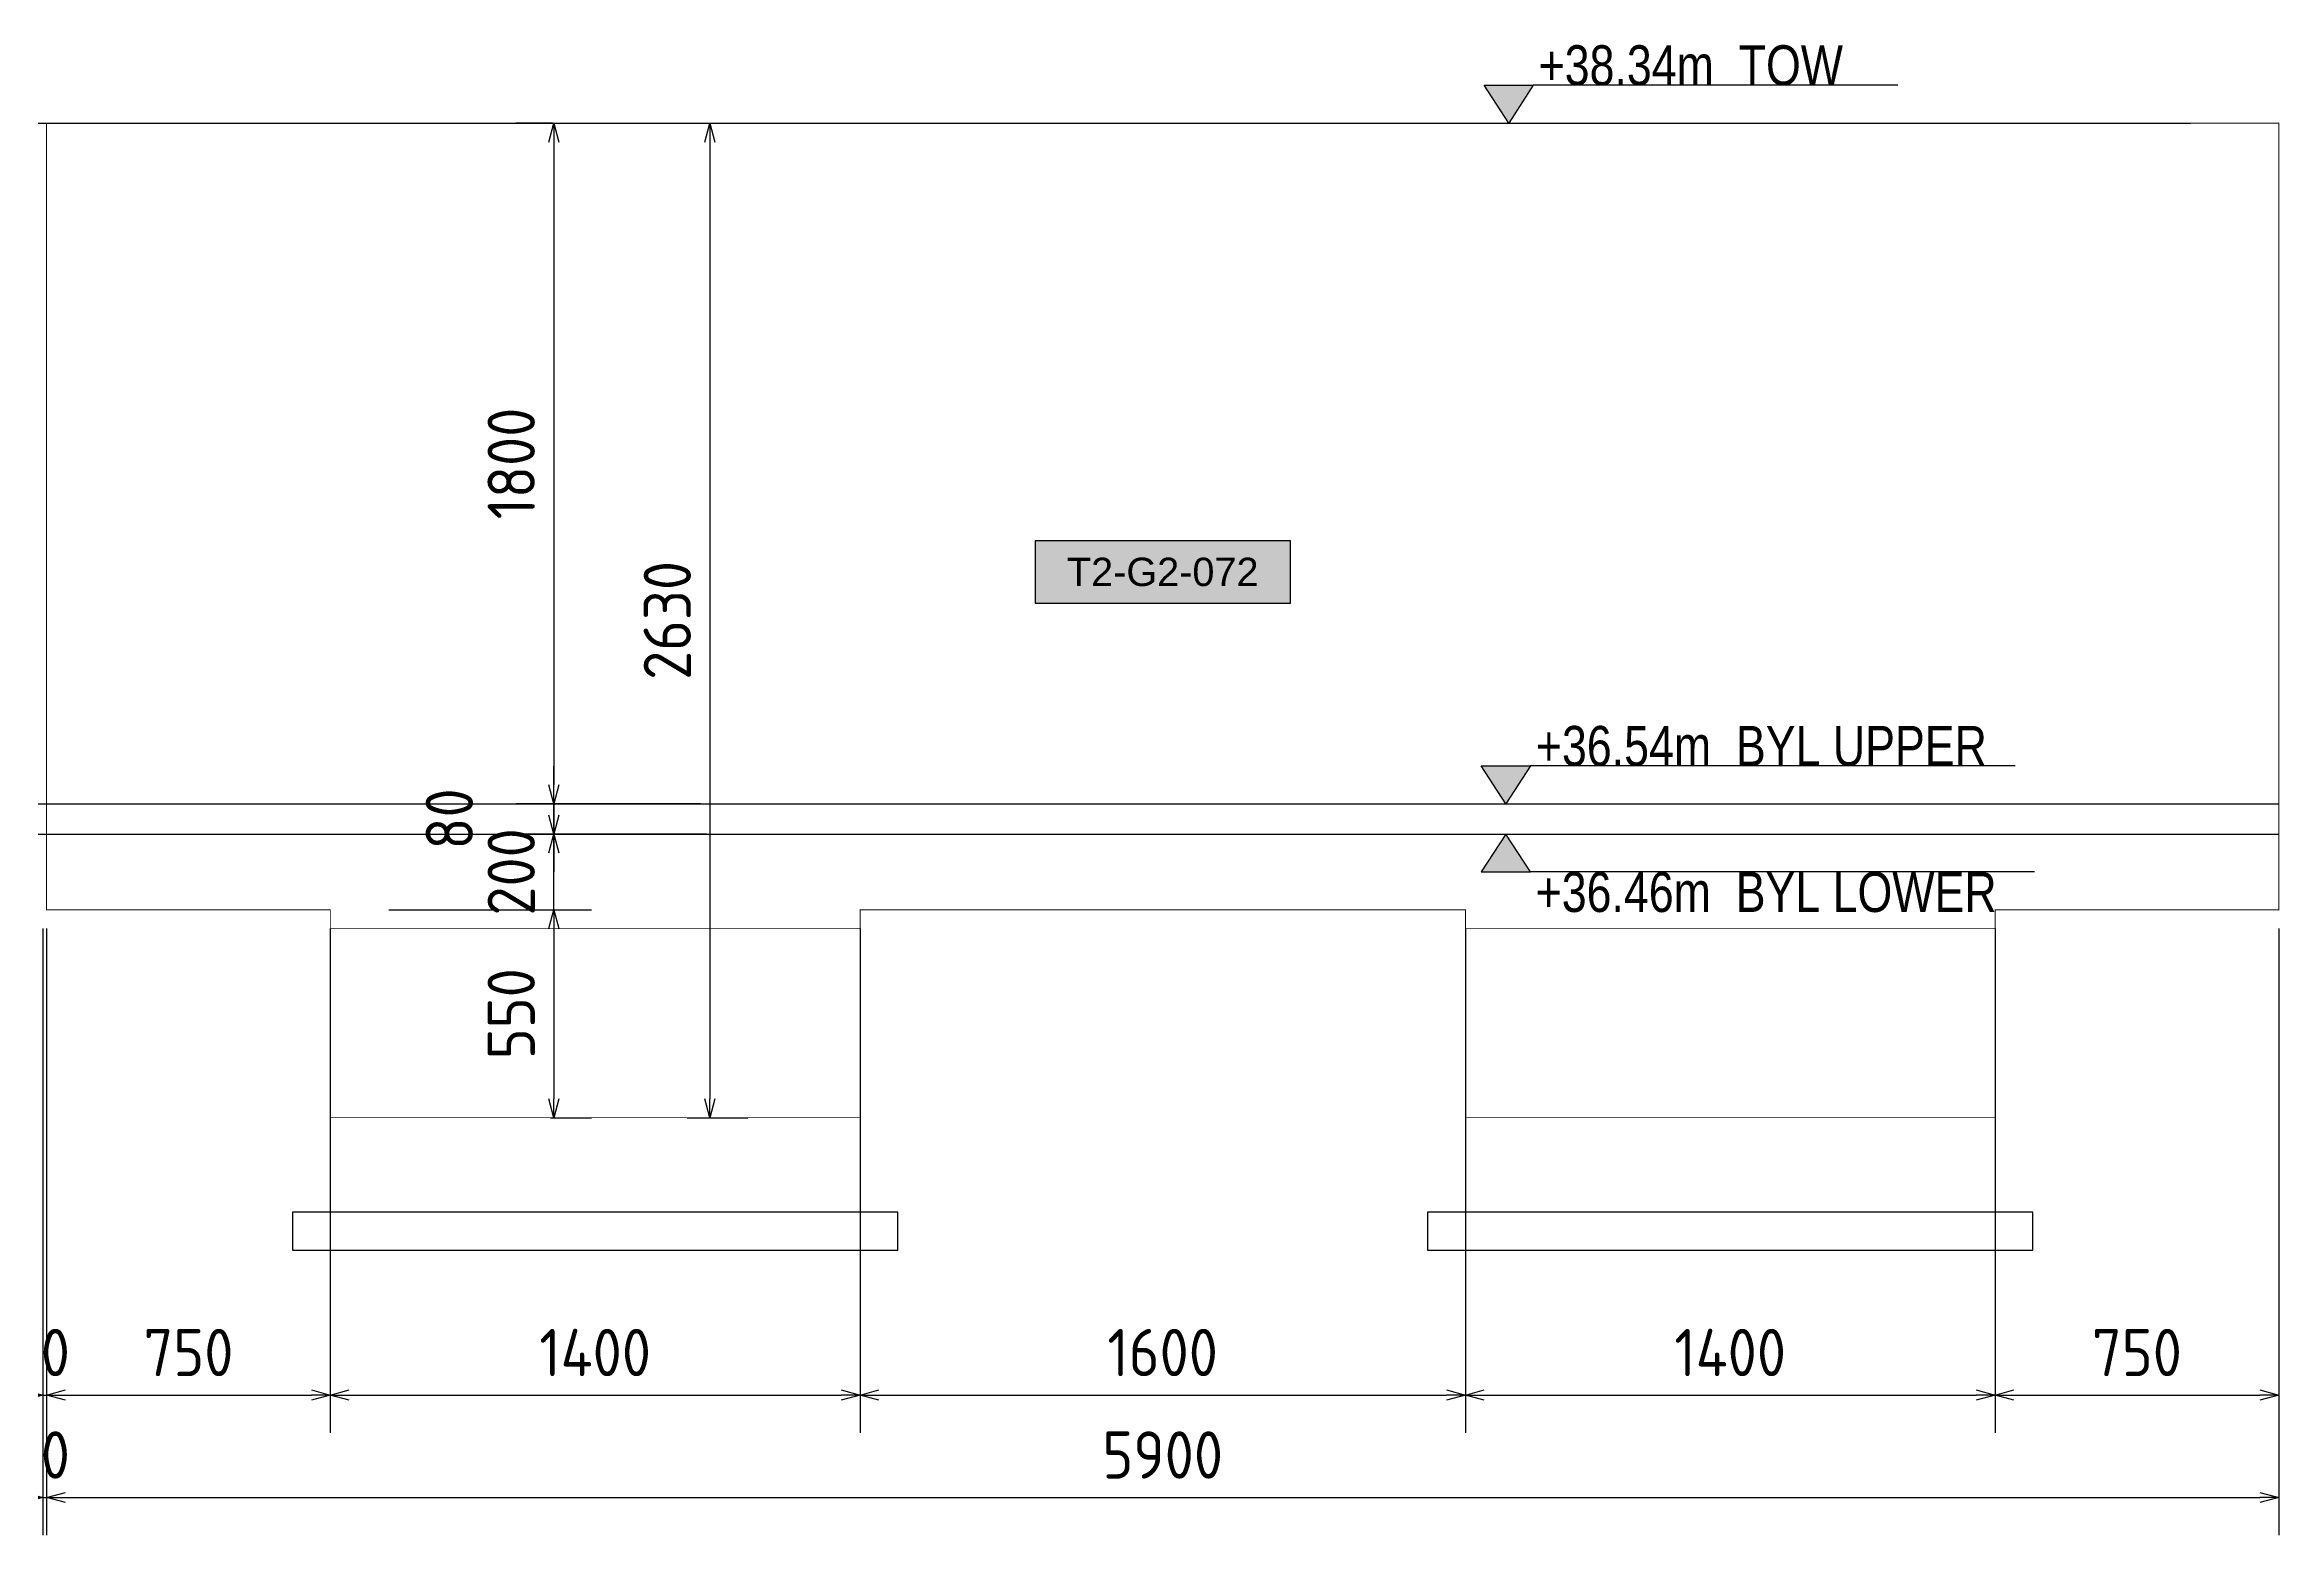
# Model space of a CAD drawing. Header units: centimetres. Extents: x -6122352 to 6876996, y -1694241 to 2592194.
# Drawn here: x 3347488 to 3353394, y 658311 to 662253 of the extents above; entities that cross this region are included whole.
import ezdxf
from ezdxf.enums import TextEntityAlignment as Align

# ---------------------------------------------------------------- set-up
doc = ezdxf.new("R2010")
doc.units = ezdxf.units.CM
doc.header["$MEASUREMENT"] = 0
doc.header["$PDMODE"] = 66
doc.header["$PDSIZE"] = 100
for name, pattern in [('CENTER', [2, 1.25, -0.25, 0.25, -0.25]), ('DASHED2', [0.375, 0.25, -0.125]), ('HIDDEN', [0.375, 0.25, -0.125])]:
    doc.linetypes.add(name, pattern=pattern)
doc.layers.get('Defpoints').update_dxf_attribs({"color": 255, "linetype": 'CENTER'})
for name, color, linetype in [('@MI-TYPE-01', 30, 'Continuous'), ('@MI-TYPE-02', 6, 'Continuous'), ('JML-Dimension', 1, 'Continuous'), ('PANEL-TAGS', 7, 'Continuous'), ('SECTION', 130, 'Continuous')]:
    doc.layers.add(name, color=color, linetype=linetype)
doc.styles.add('PANELTAG_STYLE', font='arial.ttf')
doc.styles.add('Schueco-BEMSTIL', font='isocpeur.ttf', dxfattribs={"width": 0.9})
doc.styles.add('txt-Pisa-std', font='arial.ttf', dxfattribs={"width": 0.8})
doc.dimstyles.new('MI- JWC-TXT-2.5 MM', dxfattribs={"dimscale": 1.5, "dimtxt": 2.5, "dimasz": 1, "dimexe": 2, "dimexo": 1, "dimgap": 1, "dimtad": 1, "dimdec": 0, "dimdsep": 46, "dimtxsty": 'Schueco-BEMSTIL', "dimblk": 'OPEN30', "dimcen": 0, "dimdle": 2, "dimclrd": 140, "dimclre": 8, "dimclrt": 40, "dimadec": 0, "dimazin": 2, "dimtfac": 1, "dimtdec": 0, "dimtix": 1, "dimtmove": 2, "dimatfit": 3, "dimldrblk": 'OPEN', "dimfxl": 2, "dimlwd": -1, "dimlwe": -1, "dimarcsym": 0})

# ---------------------------------------------------------------- blocks, each defined once
blk = doc.blocks.new('T2-ELE FT')
at = {"color": 12, "linetype": 'HIDDEN', "ltscale": 5, "const_width": 2}
blk.add_lwpolyline([(30306558.2, 1676365.9), (30306558.2, 1676865.9), (30307958.2, 1676865.9), (30307958.2, 1676365.9)], dxfattribs=at)
at = {"color": 12, "ltscale": 20, "const_width": 2}
blk.add_lwpolyline([(30306558.2, 1676365.9), (30307958.2, 1676365.9), (30307958.2, 1676115.9), (30306558.2, 1676115.9)], close=True, dxfattribs=at)
at = {"color": 8, "ltscale": 20}
blk.add_lwpolyline([(30306458.2, 1676115.9), (30308058.2, 1676115.9), (30308058.2, 1676015.9), (30306458.2, 1676015.9)], close=True, dxfattribs=at)
blk = doc.blocks.new('_Open30')
at = {"color": 0, "linetype": 'ByBlock', "lineweight": -2}
for p, q in [((-1, 0.27), (0, 0)), ((0, 0), (-1, -0.27)), ((0, 0), (-1, 0))]:
    blk.add_line(p, q, dxfattribs=at)
blk = doc.blocks.new('*D2171')
at = {"layer": '@MI-TYPE-01', "color": 8, "transparency": 16777216}
for p, q in [((3347482.5, 659915.6), (3347482.5, 658582.1)), ((3347492.5, 659915.6), (3347492.5, 658582.1))]:
    blk.add_line(p, q, dxfattribs=at)
at = {"layer": '@MI-TYPE-01', "color": 140, "transparency": 16777216}
for p, q in [((3347432.5, 658682.1), (3347382.5, 658682.1)), ((3347482.5, 658682.1), (3347492.5, 658682.1)), ((3347542.5, 658682.1), (3347592.5, 658682.1))]:
    blk.add_line(p, q, dxfattribs=at)
at = {"layer": 'Defpoints', "color": 0, "transparency": 16777216}
for p in [(3347482.5, 659965.6), (3347492.5, 659965.6), (3347492.5, 658682.1)]:
    blk.add_point(p, dxfattribs=at)
at = {"layer": '@MI-TYPE-01', "color": 140, "transparency": 16777216, "xscale": 50, "yscale": 50, "zscale": 50}
blk.add_blockref('_Open30', (3347482.5, 658682.1), dxfattribs=at)
at = {"layer": '@MI-TYPE-01', "color": 140, "transparency": 16777216, "xscale": 50, "yscale": 50, "zscale": 50, "rotation": 180}
blk.add_blockref('_Open30', (3347492.5, 658682.1), dxfattribs=at)
at = {"layer": '@MI-TYPE-01', "color": 40, "transparency": 16777216, "insert": (3347487.5, 658794.6), "char_height": 125, "attachment_point": 5, "style": 'Schueco-BEMSTIL'}
blk.add_mtext('10', dxfattribs=at)
blk = doc.blocks.new('_Open')
at = {"color": 0, "linetype": 'ByBlock', "lineweight": -2}
for p, q in [((-1, 0.2), (0, 0)), ((-1, -0.2), (0, 0)), ((0, 0), (-1, 0))]:
    blk.add_line(p, q, dxfattribs=at)
blk = doc.blocks.new('*D2172')
at = {"layer": '@MI-TYPE-01', "color": 8, "transparency": 16777216}
for p, q in [((3347492.5, 659915.6), (3347492.5, 658582.1)), ((3348242.5, 659915.6), (3348242.5, 658582.1))]:
    blk.add_line(p, q, dxfattribs=at)
at = {"layer": '@MI-TYPE-01', "color": 140, "transparency": 16777216}
blk.add_line((3347542.5, 658682.1), (3348192.5, 658682.1), dxfattribs=at)
at = {"layer": 'Defpoints', "color": 0, "transparency": 16777216}
for p in [(3347492.5, 659965.6), (3348242.5, 659965.6), (3348242.5, 658682.1)]:
    blk.add_point(p, dxfattribs=at)
at = {"layer": '@MI-TYPE-01', "color": 140, "transparency": 16777216, "xscale": 50, "yscale": 50, "zscale": 50, "rotation": 180}
blk.add_blockref('_Open30', (3347492.5, 658682.1), dxfattribs=at)
at = {"layer": '@MI-TYPE-01', "color": 140, "transparency": 16777216, "xscale": 50, "yscale": 50, "zscale": 50}
blk.add_blockref('_Open30', (3348242.5, 658682.1), dxfattribs=at)
at = {"layer": '@MI-TYPE-01', "color": 40, "transparency": 16777216, "insert": (3347867.5, 658794.6), "char_height": 125, "attachment_point": 5, "style": 'Schueco-BEMSTIL'}
blk.add_mtext('750', dxfattribs=at)
blk = doc.blocks.new('*D2173')
at = {"layer": '@MI-TYPE-01', "color": 8, "transparency": 16777216}
for p, q in [((3348242.5, 659915.6), (3348242.5, 658582.1)), ((3349642.5, 659915.6), (3349642.5, 658582.1))]:
    blk.add_line(p, q, dxfattribs=at)
at = {"layer": '@MI-TYPE-01', "color": 140, "transparency": 16777216}
blk.add_line((3348292.5, 658682.1), (3349592.5, 658682.1), dxfattribs=at)
at = {"layer": 'Defpoints', "color": 0, "transparency": 16777216}
for p in [(3348242.5, 659965.6), (3349642.5, 659965.6), (3349642.5, 658682.1)]:
    blk.add_point(p, dxfattribs=at)
at = {"layer": '@MI-TYPE-01', "color": 140, "transparency": 16777216, "xscale": 50, "yscale": 50, "zscale": 50, "rotation": 180}
blk.add_blockref('_Open30', (3348242.5, 658682.1), dxfattribs=at)
at = {"layer": '@MI-TYPE-01', "color": 140, "transparency": 16777216, "xscale": 50, "yscale": 50, "zscale": 50}
blk.add_blockref('_Open30', (3349642.5, 658682.1), dxfattribs=at)
at = {"layer": '@MI-TYPE-01', "color": 40, "transparency": 16777216, "insert": (3348942.5, 658794.6), "char_height": 125, "attachment_point": 5, "style": 'Schueco-BEMSTIL'}
blk.add_mtext('1400', dxfattribs=at)
blk = doc.blocks.new('*D2174')
at = {"layer": '@MI-TYPE-01', "color": 8, "transparency": 16777216}
for p, q in [((3349642.5, 659915.6), (3349642.5, 658582.1)), ((3351242.5, 659915.6), (3351242.5, 658582.1))]:
    blk.add_line(p, q, dxfattribs=at)
at = {"layer": '@MI-TYPE-01', "color": 140, "transparency": 16777216}
blk.add_line((3349692.5, 658682.1), (3351192.5, 658682.1), dxfattribs=at)
at = {"layer": 'Defpoints', "color": 0, "transparency": 16777216}
for p in [(3349642.5, 659965.6), (3351242.5, 659965.6), (3351242.5, 658682.1)]:
    blk.add_point(p, dxfattribs=at)
at = {"layer": '@MI-TYPE-01', "color": 140, "transparency": 16777216, "xscale": 50, "yscale": 50, "zscale": 50, "rotation": 180}
blk.add_blockref('_Open30', (3349642.5, 658682.1), dxfattribs=at)
at = {"layer": '@MI-TYPE-01', "color": 140, "transparency": 16777216, "xscale": 50, "yscale": 50, "zscale": 50}
blk.add_blockref('_Open30', (3351242.5, 658682.1), dxfattribs=at)
at = {"layer": '@MI-TYPE-01', "color": 40, "transparency": 16777216, "insert": (3350442.5, 658794.6), "char_height": 125, "attachment_point": 5, "style": 'Schueco-BEMSTIL'}
blk.add_mtext('1600', dxfattribs=at)
blk = doc.blocks.new('*D2175')
at = {"layer": '@MI-TYPE-01', "color": 8, "transparency": 16777216}
for p, q in [((3351242.5, 659915.6), (3351242.5, 658582.1)), ((3352642.5, 659915.6), (3352642.5, 658582.1))]:
    blk.add_line(p, q, dxfattribs=at)
at = {"layer": '@MI-TYPE-01', "color": 140, "transparency": 16777216}
blk.add_line((3351292.5, 658682.1), (3352592.5, 658682.1), dxfattribs=at)
at = {"layer": 'Defpoints', "color": 0, "transparency": 16777216}
for p in [(3351242.5, 659965.6), (3352642.5, 659965.6), (3352642.5, 658682.1)]:
    blk.add_point(p, dxfattribs=at)
at = {"layer": '@MI-TYPE-01', "color": 140, "transparency": 16777216, "xscale": 50, "yscale": 50, "zscale": 50, "rotation": 180}
blk.add_blockref('_Open30', (3351242.5, 658682.1), dxfattribs=at)
at = {"layer": '@MI-TYPE-01', "color": 140, "transparency": 16777216, "xscale": 50, "yscale": 50, "zscale": 50}
blk.add_blockref('_Open30', (3352642.5, 658682.1), dxfattribs=at)
at = {"layer": '@MI-TYPE-01', "color": 40, "transparency": 16777216, "insert": (3351942.5, 658794.6), "char_height": 125, "attachment_point": 5, "style": 'Schueco-BEMSTIL'}
blk.add_mtext('1400', dxfattribs=at)
blk = doc.blocks.new('*D2176')
at = {"layer": '@MI-TYPE-01', "color": 8, "transparency": 16777216}
for p, q in [((3352642.5, 659915.6), (3352642.5, 658582.1)), ((3353392.5, 659915.6), (3353392.5, 658582.1))]:
    blk.add_line(p, q, dxfattribs=at)
at = {"layer": '@MI-TYPE-01', "color": 140, "transparency": 16777216}
blk.add_line((3352692.5, 658682.1), (3353342.5, 658682.1), dxfattribs=at)
at = {"layer": 'Defpoints', "color": 0, "transparency": 16777216}
for p in [(3352642.5, 659965.6), (3353392.5, 659965.6), (3353392.5, 658682.1)]:
    blk.add_point(p, dxfattribs=at)
at = {"layer": '@MI-TYPE-01', "color": 140, "transparency": 16777216, "xscale": 50, "yscale": 50, "zscale": 50, "rotation": 180}
blk.add_blockref('_Open30', (3352642.5, 658682.1), dxfattribs=at)
at = {"layer": '@MI-TYPE-01', "color": 140, "transparency": 16777216, "xscale": 50, "yscale": 50, "zscale": 50}
blk.add_blockref('_Open30', (3353392.5, 658682.1), dxfattribs=at)
at = {"layer": '@MI-TYPE-01', "color": 40, "transparency": 16777216, "insert": (3353017.5, 658794.6), "char_height": 125, "attachment_point": 5, "style": 'Schueco-BEMSTIL'}
blk.add_mtext('750', dxfattribs=at)
blk = doc.blocks.new('*D2159')
at = {"layer": '@MI-TYPE-01', "color": 8, "transparency": 16777216}
for p, q in [((3347482.5, 659915.6), (3347482.5, 658311.2)), ((3347492.5, 659915.6), (3347492.5, 658311.2))]:
    blk.add_line(p, q, dxfattribs=at)
at = {"layer": '@MI-TYPE-01', "color": 140, "transparency": 16777216}
for p, q in [((3347432.5, 658411.2), (3347382.5, 658411.2)), ((3347482.5, 658411.2), (3347492.5, 658411.2)), ((3347542.5, 658411.2), (3347592.5, 658411.2))]:
    blk.add_line(p, q, dxfattribs=at)
at = {"layer": 'Defpoints', "color": 0, "transparency": 16777216}
for p in [(3347482.5, 659965.6), (3347492.5, 659965.6), (3347492.5, 658411.2)]:
    blk.add_point(p, dxfattribs=at)
at = {"layer": '@MI-TYPE-01', "color": 140, "transparency": 16777216, "xscale": 50, "yscale": 50, "zscale": 50}
blk.add_blockref('_Open30', (3347482.5, 658411.2), dxfattribs=at)
at = {"layer": '@MI-TYPE-01', "color": 140, "transparency": 16777216, "xscale": 50, "yscale": 50, "zscale": 50, "rotation": 180}
blk.add_blockref('_Open30', (3347492.5, 658411.2), dxfattribs=at)
at = {"layer": '@MI-TYPE-01', "color": 40, "transparency": 16777216, "insert": (3347487.5, 658523.7), "char_height": 125, "attachment_point": 5, "style": 'Schueco-BEMSTIL'}
blk.add_mtext('10', dxfattribs=at)
blk = doc.blocks.new('*D2160')
at = {"layer": '@MI-TYPE-01', "color": 8, "transparency": 16777216}
for p, q in [((3347492.5, 659915.6), (3347492.5, 658311.2)), ((3353392.5, 659915.6), (3353392.5, 658311.2))]:
    blk.add_line(p, q, dxfattribs=at)
at = {"layer": '@MI-TYPE-01', "color": 140, "transparency": 16777216}
blk.add_line((3347542.5, 658411.2), (3353342.5, 658411.2), dxfattribs=at)
at = {"layer": 'Defpoints', "color": 0, "transparency": 16777216}
for p in [(3347492.5, 659965.6), (3353392.5, 659965.6), (3353392.5, 658411.2)]:
    blk.add_point(p, dxfattribs=at)
at = {"layer": '@MI-TYPE-01', "color": 140, "transparency": 16777216, "xscale": 50, "yscale": 50, "zscale": 50, "rotation": 180}
blk.add_blockref('_Open30', (3347492.5, 658411.2), dxfattribs=at)
at = {"layer": '@MI-TYPE-01', "color": 140, "transparency": 16777216, "xscale": 50, "yscale": 50, "zscale": 50}
blk.add_blockref('_Open30', (3353392.5, 658411.2), dxfattribs=at)
at = {"layer": '@MI-TYPE-01', "color": 40, "transparency": 16777216, "insert": (3350442.5, 658523.7), "char_height": 125, "attachment_point": 5, "style": 'Schueco-BEMSTIL'}
blk.add_mtext('5900', dxfattribs=at)
blk = doc.blocks.new('PANELTAG')
at = {"layer": 'PANEL-TAGS', "color": 1}
blk.add_lwpolyline([(-13.5, -3.3), (13.5, -3.3), (13.5, 3.3), (-13.5, 3.3)], close=True, dxfattribs=at)
at = {"layer": 'PANEL-TAGS', "color": 40, "true_color": 0xffd700}
blk.add_solid([(-13.5, -3.3), (13.5, -3.3), (-13.5, 3.3), (13.5, 3.3)], dxfattribs=at)
at = {"layer": 'PANEL-TAGS', "color": 5, "style": 'PANELTAG_STYLE'}
blk.add_attdef('TAGNO', text='', height=3, dxfattribs=at).set_placement((0, 0), align=Align.CENTER)
blk = doc.blocks.new('*D2248')
at = {"layer": '@MI-TYPE-01', "color": 8, "transparency": 16777216}
for p, q in [((3349185.6, 662045.6), (3349345.7, 662045.6)), ((3349185.6, 659415.6), (3349345.7, 659415.6))]:
    blk.add_line(p, q, dxfattribs=at)
at = {"layer": '@MI-TYPE-01', "color": 140, "transparency": 16777216}
blk.add_line((3349245.7, 661995.6), (3349245.7, 659465.6), dxfattribs=at)
at = {"layer": 'Defpoints', "color": 0, "transparency": 16777216}
for p in [(3349135.6, 662045.6), (3349135.6, 659415.6), (3349245.7, 659415.6)]:
    blk.add_point(p, dxfattribs=at)
at = {"layer": '@MI-TYPE-01', "color": 140, "transparency": 16777216, "xscale": 50, "yscale": 50, "zscale": 50}
for p, rotation in [((3349245.7, 662045.6), 90), ((3349245.7, 659415.6), 270)]:
    blk.add_blockref('_Open30', p, dxfattribs=dict(at, rotation=rotation))
at = {"layer": '@MI-TYPE-01', "color": 40, "transparency": 16777216, "insert": (3349133.2, 660730.6), "char_height": 125, "attachment_point": 5, "rotation": 90, "style": 'Schueco-BEMSTIL'}
blk.add_mtext('2630', dxfattribs=at)
blk = doc.blocks.new('*D2249')
at = {"layer": '@MI-TYPE-01', "color": 8, "transparency": 16777216}
for p, q in [((3348830, 662045.6), (3348733.2, 662045.6)), ((3348830, 660245.6), (3348733.2, 660245.6))]:
    blk.add_line(p, q, dxfattribs=at)
at = {"layer": '@MI-TYPE-01', "color": 140, "transparency": 16777216}
blk.add_line((3348833.2, 661995.6), (3348833.2, 660295.6), dxfattribs=at)
at = {"layer": 'Defpoints', "color": 0, "transparency": 16777216}
for p in [(3348880, 662045.6), (3348833.2, 660245.6), (3348880, 660245.6)]:
    blk.add_point(p, dxfattribs=at)
at = {"layer": '@MI-TYPE-01', "color": 140, "transparency": 16777216, "xscale": 50, "yscale": 50, "zscale": 50}
for p, rotation in [((3348833.2, 662045.6), 90), ((3348833.2, 660245.6), 270)]:
    blk.add_blockref('_Open30', p, dxfattribs=dict(at, rotation=rotation))
at = {"layer": '@MI-TYPE-01', "color": 40, "transparency": 16777216, "insert": (3348720.7, 661145.6), "char_height": 125, "attachment_point": 5, "rotation": 90, "style": 'Schueco-BEMSTIL'}
blk.add_mtext('1800', dxfattribs=at)
blk = doc.blocks.new('*D2250')
at = {"layer": '@MI-TYPE-01', "color": 140, "transparency": 16777216}
for p, q in [((3348833.2, 660295.6), (3348833.2, 660345.6)), ((3348833.2, 660245.6), (3348833.2, 660165.6)), ((3348833.2, 660115.6), (3348833.2, 660065.6))]:
    blk.add_line(p, q, dxfattribs=at)
at = {"layer": '@MI-TYPE-01', "color": 8, "transparency": 16777216}
for p, q in [((3349220.9, 660245.6), (3348733.2, 660245.6)), ((3349238, 660165.6), (3348733.2, 660165.6))]:
    blk.add_line(p, q, dxfattribs=at)
at = {"layer": 'Defpoints', "color": 0, "transparency": 16777216}
for p in [(3349270.9, 660245.6), (3348833.2, 660165.6), (3349288, 660165.6)]:
    blk.add_point(p, dxfattribs=at)
at = {"layer": '@MI-TYPE-01', "color": 140, "transparency": 16777216, "xscale": 50, "yscale": 50, "zscale": 50}
for p, rotation in [((3348833.2, 660245.6), 270), ((3348833.2, 660165.6), 90)]:
    blk.add_blockref('_Open30', p, dxfattribs=dict(at, rotation=rotation))
at = {"layer": '@MI-TYPE-01', "color": 40, "transparency": 16777216, "insert": (3348557.1, 660205.6), "char_height": 125, "attachment_point": 5, "rotation": 90, "style": 'Schueco-BEMSTIL'}
blk.add_mtext('80', dxfattribs=at)
blk = doc.blocks.new('*D2251')
at = {"layer": '@MI-TYPE-01', "color": 8, "transparency": 16777216}
for p, q in [((3348396.7, 659965.6), (3348933.2, 659965.6)), ((3348824.8, 659415.6), (3348933.2, 659415.6))]:
    blk.add_line(p, q, dxfattribs=at)
at = {"layer": '@MI-TYPE-01', "color": 140, "transparency": 16777216}
blk.add_line((3348833.2, 659915.6), (3348833.2, 659465.6), dxfattribs=at)
at = {"layer": 'Defpoints', "color": 0, "transparency": 16777216}
for p in [(3348346.7, 659965.6), (3348774.8, 659415.6), (3348833.2, 659415.6)]:
    blk.add_point(p, dxfattribs=at)
at = {"layer": '@MI-TYPE-01', "color": 140, "transparency": 16777216, "xscale": 50, "yscale": 50, "zscale": 50}
for p, rotation in [((3348833.2, 659965.6), 90), ((3348833.2, 659415.6), 270)]:
    blk.add_blockref('_Open30', p, dxfattribs=dict(at, rotation=rotation))
at = {"layer": '@MI-TYPE-01', "color": 40, "transparency": 16777216, "insert": (3348720.7, 659690.6), "char_height": 125, "attachment_point": 5, "rotation": 90, "style": 'Schueco-BEMSTIL'}
blk.add_mtext('550', dxfattribs=at)
blk = doc.blocks.new('*D2247')
at = {"layer": '@MI-TYPE-01', "color": 140, "transparency": 16777216}
for p, q in [((3348833.2, 660215.6), (3348833.2, 660265.6)), ((3348833.2, 659965.6), (3348833.2, 660165.6)), ((3348833.2, 659915.6), (3348833.2, 659865.6))]:
    blk.add_line(p, q, dxfattribs=at)
at = {"layer": '@MI-TYPE-01', "color": 8, "transparency": 16777216}
for p, q in [((3348883.2, 660165.6), (3348933.2, 660165.6)), ((3348396.7, 659965.6), (3348933.2, 659965.6))]:
    blk.add_line(p, q, dxfattribs=at)
at = {"layer": 'Defpoints', "color": 0, "transparency": 16777216}
for p in [(3348833.2, 660165.6), (3348833.2, 660165.6), (3348346.7, 659965.6)]:
    blk.add_point(p, dxfattribs=at)
at = {"layer": '@MI-TYPE-01', "color": 140, "transparency": 16777216, "xscale": 50, "yscale": 50, "zscale": 50}
for p, rotation in [((3348833.2, 660165.6), 270), ((3348833.2, 659965.6), 90)]:
    blk.add_blockref('_Open30', p, dxfattribs=dict(at, rotation=rotation))
at = {"layer": '@MI-TYPE-01', "color": 40, "transparency": 16777216, "insert": (3348720.7, 660065.6), "char_height": 125, "attachment_point": 5, "rotation": 90, "style": 'Schueco-BEMSTIL'}
blk.add_mtext('200', dxfattribs=at)
blk = doc.blocks.new('*U1142')
at = {"layer": 'JML-Dimension'}
h = blk.add_hatch(color=10, dxfattribs=at)
h.dxf.hatch_style = 1
h.paths.add_polyline_path([(0, 0), (-1.54, 2.37), (1.54, 2.37)])
blk.add_line((24.31, 2.37), (1.54, 2.37), dxfattribs=at)
blk.add_lwpolyline([(0, 0), (-1.54, 2.37), (1.54, 2.37), (0, 0)], dxfattribs=at)
at = {"color": 5, "style": 'txt-Pisa-std', "width": 0.8}
blk.add_attdef('+0.0', text='', height=2.5, dxfattribs=at).set_placement((1.87, 2.37), align=Align.BOTTOM_LEFT)
blk = doc.blocks.new('*U1445')
at = {"layer": 'JML-Dimension'}
h = blk.add_hatch(color=10, dxfattribs=at)
h.dxf.hatch_style = 1
h.paths.add_polyline_path([(0, 0), (-1.54, 2.37), (1.54, 2.37)])
blk.add_line((31.81, 2.37), (1.54, 2.37), dxfattribs=at)
blk.add_lwpolyline([(0, 0), (-1.54, 2.37), (1.54, 2.37), (0, 0)], dxfattribs=at)
at = {"color": 5, "style": 'txt-Pisa-std', "width": 0.8}
blk.add_attdef('+0.0', text='', height=2.5, dxfattribs=at).set_placement((1.87, 2.37), align=Align.BOTTOM_LEFT)
blk = doc.blocks.new('*U1446')
at = {"layer": 'JML-Dimension'}
h = blk.add_hatch(color=10, dxfattribs=at)
h.dxf.hatch_style = 1
h.paths.add_polyline_path([(0, 0), (-1.54, 2.37), (1.54, 2.37)])
blk.add_line((33.03, 2.37), (1.54, 2.37), dxfattribs=at)
blk.add_lwpolyline([(0, 0), (-1.54, 2.37), (1.54, 2.37), (0, 0)], dxfattribs=at)
at = {"color": 5, "style": 'txt-Pisa-std', "width": 0.8}
blk.add_attdef('+0.0', text='', height=2.5, dxfattribs=at).set_placement((1.87, 2.37), align=Align.BOTTOM_LEFT)

msp = doc.modelspace()

# ---------------------------------------------------------------- linework, layer by layer
at = {"layer": '@MI-TYPE-01', "const_width": 2.5}
msp.add_lwpolyline([(3353392.54485, 662045.63791), (3347492.54485, 662045.63791), (3347492.54485, 659965.63796), (3348242.54485, 659965.63796), (3348242.54485, 659415.63796), (3349642.54485, 659415.63796), (3349642.54485, 659965.63796), (3351242.54485, 659965.63796), (3351242.54485, 659415.63796), (3352642.54485, 659415.63796), (3352642.54485, 659965.63796), (3353392.54485, 659965.63796)], close=True, dxfattribs=at)
at = {"layer": '@MI-TYPE-02', "color": 160, "linetype": 'DASHED2', "ltscale": 5}
for points in [[(3329322.54485, 662045.63791), (3353159.08873, 662045.63791)], [(3329462.54485, 660245.63796), (3353392.54485, 660245.63796)], [(3329462.54485, 660165.63796), (3353392.54485, 660165.63796)]]:
    msp.add_lwpolyline(points, dxfattribs=at)

# ---------------------------------------------------------------- block references
at = {"color": 2, "xscale": -1}
for p in [(33656200.70641, -1016950.23581), (33659200.70641, -1016950.23581)]:
    msp.add_blockref('T2-ELE FT', p, dxfattribs=at)
at = {"layer": 'PANEL-TAGS'}
ref = msp.add_blockref('PANELTAG', (3350442.54485, 660859.01905), dxfattribs=dict(at, xscale=25, yscale=25, zscale=25))
ref.add_attrib('TAGNO', 'T2-G2-072', dxfattribs={"color": 5, "height": 75, "style": 'PANELTAG_STYLE'}).set_placement((3350442.54485, 660859.01905), align=Align.MIDDLE_CENTER)
at = {"layer": 'SECTION', "color": 6}
ref = msp.add_blockref('*U1142', (3351356.93744, 662045.63791), dxfattribs=dict(at, xscale=42.30147098076819, yscale=42.30147098076819, zscale=42.30147098076819))
ref.add_attrib('+0.0', '+38.34m  TOW', (3351436.06609, 662145.89498), dxfattribs={"layer": 'JML-Dimension', "color": 5, "height": 105.7536775, "style": 'txt-Pisa-std', "width": 0.8})
ref = msp.add_blockref('*U1445', (3351349.64395, 660245.63796), dxfattribs=dict(at, xscale=42.30147098076819, yscale=42.30147098076819, zscale=42.30147098076819))
ref.add_attrib('+0.0', '+36.54m  BYL UPPER', (3351428.7726, 660345.89502), dxfattribs={"layer": 'JML-Dimension', "color": 5, "height": 105.7536775, "style": 'txt-Pisa-std', "width": 0.8})
ref = msp.add_blockref('*U1446', (3351349.10394, 660165.63796), dxfattribs=dict(at, xscale=-42.30147098076819, yscale=42.30147098076819, zscale=42.30147098076819, rotation=180))
ref.add_attrib('+0.0', '+36.46m  BYL LOWER', (3351428.23259, 659959.62721), dxfattribs={"layer": 'JML-Dimension', "color": 5, "height": 105.7536775, "style": 'txt-Pisa-std', "width": 0.8})

# ---------------------------------------------------------------- dimensions: what is measured, and where the dimension line sits
at = {"layer": '@MI-TYPE-01'}
for base, p1, p2, picture, middle in [((3348833.20092, 660245.63796), (3348879.96348, 662045.63791), (3348879.96348, 660245.63796), '*D2249', (3348720.70092, 661145.63793)), ((3349245.66253, 659415.63796), (3349135.56247, 662045.63791), (3349135.56247, 659415.63796), '*D2248', (3349133.16253, 660730.63793)), ((3348833.20092, 660165.63796), (3348346.70552, 659965.63796), (3348833.20092, 660165.63796), '*D2247', (3348720.70092, 660065.63796)), ((3348833.20092, 659415.63796), (3348346.70552, 659965.63796), (3348774.8468, 659415.63796), '*D2251', (3348720.70092, 659690.63796))]:
    dim = msp.add_linear_dim(base=base, p1=p1, p2=p2, angle=90, dimstyle='MI- JWC-TXT-2.5 MM', dxfattribs=at)
    dim.commit()
    dim.dimension.update_dxf_attribs({"geometry": picture, "text_midpoint": middle})
dim = msp.add_linear_dim(base=(3348833.20092, 660165.63796), p1=(3349270.85191, 660245.63796), p2=(3349287.95946, 660165.63796), angle=90, dimstyle='MI- JWC-TXT-2.5 MM', dxfattribs=at)
dim.commit()
dim.dimension.update_dxf_attribs({"geometry": '*D2250', "text_midpoint": (3348557.10636, 660205.63796), "dimtype": 160})
for base, p1, p2, picture, middle in [((3347492.54485, 658682.05647), (3347482.54485, 659965.63796), (3347492.54485, 659965.63796), '*D2171', (3347487.54485, 658794.55647)), ((3347492.54485, 658411.17434), (3347482.54485, 659965.63796), (3347492.54485, 659965.63796), '*D2159', (3347487.54485, 658523.67434)), ((3348242.54485, 658682.05647), (3347492.54485, 659965.63796), (3348242.54485, 659965.63796), '*D2172', (3347867.54485, 658794.55647)), ((3353392.54485, 658411.17434), (3347492.54485, 659965.63796), (3353392.54485, 659965.63796), '*D2160', (3350442.54485, 658523.67434)), ((3349642.54485, 658682.05647), (3348242.54485, 659965.63796), (3349642.54485, 659965.63796), '*D2173', (3348942.54485, 658794.55647)), ((3351242.54485, 658682.05647), (3349642.54485, 659965.63796), (3351242.54485, 659965.63796), '*D2174', (3350442.54485, 658794.55647)), ((3352642.54485, 658682.05647), (3351242.54485, 659965.63796), (3352642.54485, 659965.63796), '*D2175', (3351942.54485, 658794.55647)), ((3353392.54485, 658682.05647), (3352642.54485, 659965.63796), (3353392.54485, 659965.63796), '*D2176', (3353017.54485, 658794.55647))]:
    dim = msp.add_linear_dim(base=base, p1=p1, p2=p2, dimstyle='MI- JWC-TXT-2.5 MM', dxfattribs=at)
    dim.commit()
    dim.dimension.update_dxf_attribs({"geometry": picture, "text_midpoint": middle})

doc.saveas('drawing.dxf')
